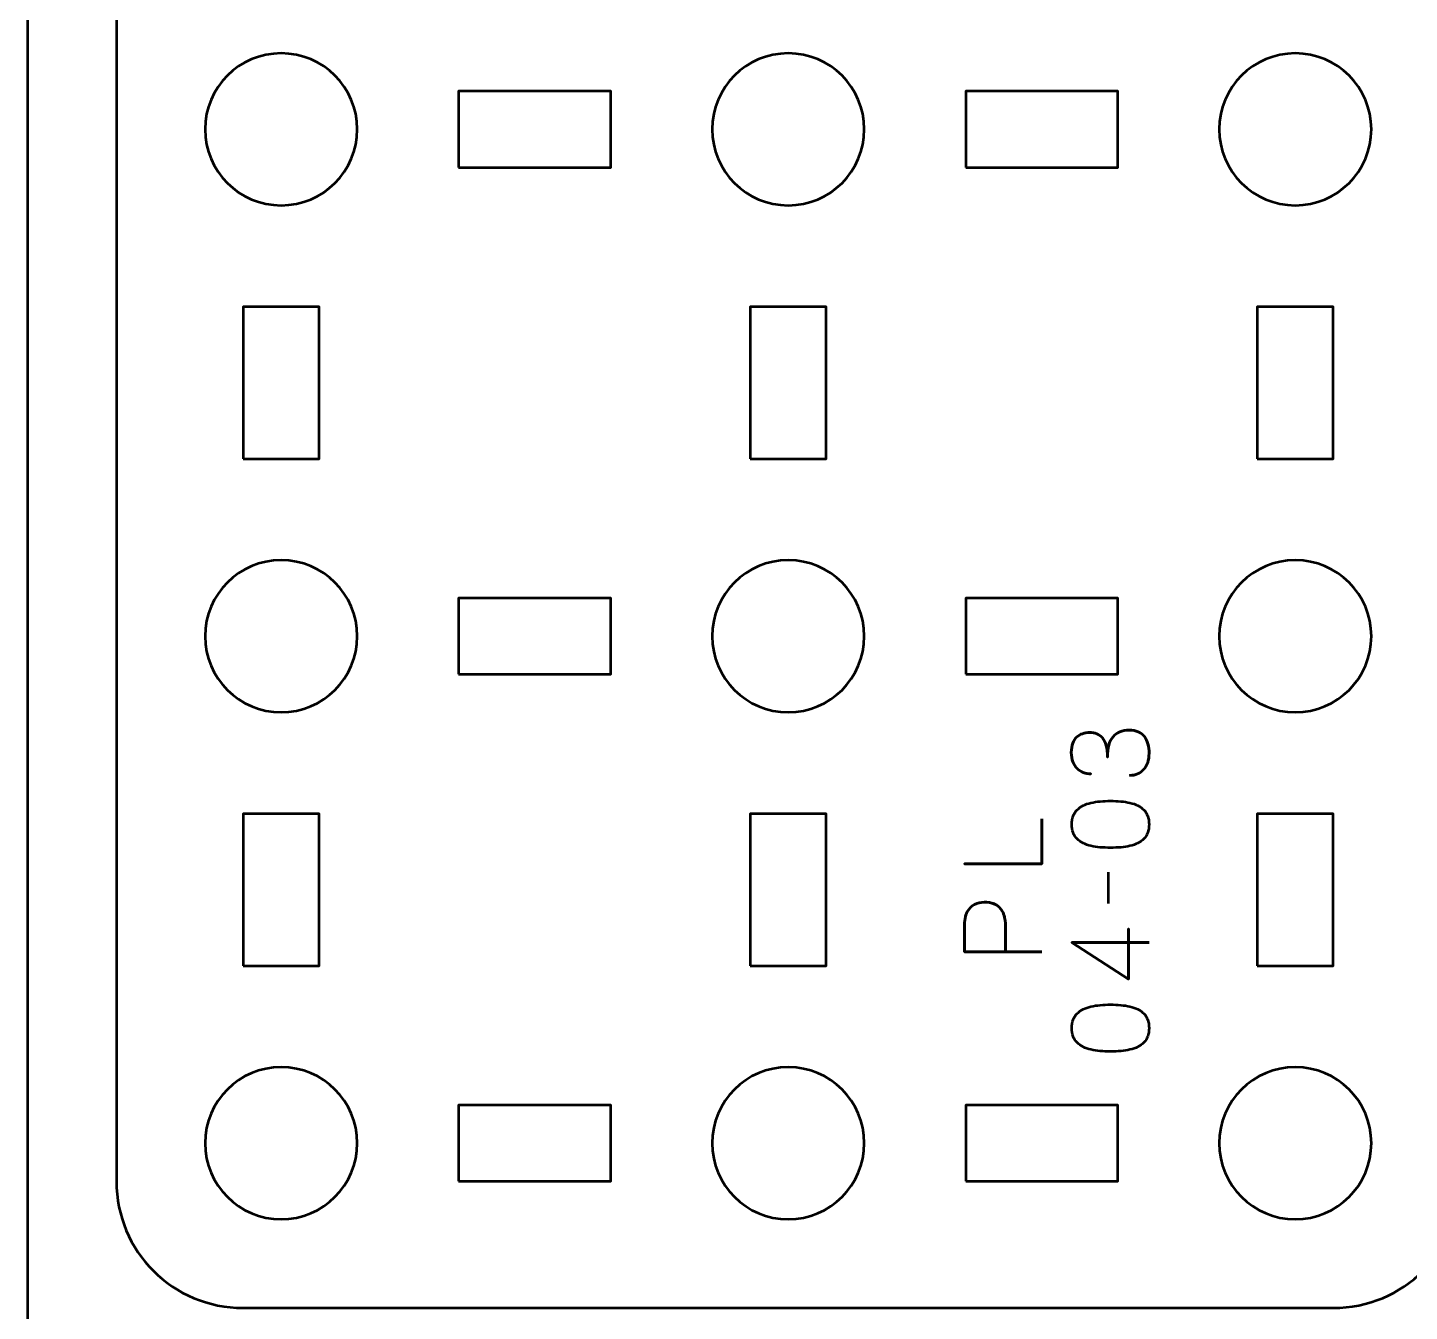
# Model space of a CAD drawing. Header units: centimetres. Extents: x -15.9 to -5, y -22.5 to -7.2.
# Drawn here: x -15.95 to -10.5, y -17.37 to -12.31 of the extents above; entities that cross this region are included whole.
import ezdxf

# ---------------------------------------------------------------- set-up
doc = ezdxf.new("R2010")
doc.units = ezdxf.units.CM
doc.header["$MEASUREMENT"] = 0
doc.layers.add('Layer 1', color=7, linetype='Continuous')

msp = doc.modelspace()

# ---------------------------------------------------------------- linework, layer by layer
at = {"layer": 'Layer 1', "color": 22, "lineweight": 53}
msp.add_open_spline([(-5.55006, -22.45003), (-5.55006, -22.45003), (-15.45004, -22.45003), (-15.45004, -22.45003), (-15.45004, -22.45003), (-15.72701, -22.45003), (-15.95, -22.22694), (-15.95, -21.94994), (-15.95, -21.94994), (-15.95, -21.94994), (-15.95, -7.75007), (-15.95, -7.75007), (-15.95, -7.75007), (-15.95, -7.47293), (-15.72701, -7.24997), (-15.45004, -7.24997), (-15.45004, -7.24997), (-15.45004, -7.24997), (-5.55006, -7.24997), (-5.55006, -7.24997), (-5.55006, -7.24997), (-5.27306, -7.24997), (-5.04997, -7.47293), (-5.04997, -7.75007), (-5.04997, -7.75007), (-5.04997, -7.75007), (-5.04997, -21.94994), (-5.04997, -21.94994), (-5.04997, -21.94994), (-5.04997, -22.22694), (-5.27306, -22.45003), (-5.55006, -22.45003)], degree=3, knots=[0, 0, 0, 0, 0.125, 0.125, 0.125, 0.125, 0.25, 0.25, 0.25, 0.25, 0.375, 0.375, 0.375, 0.375, 0.5, 0.5, 0.5, 0.5, 0.625, 0.625, 0.625, 0.625, 0.75, 0.75, 0.75, 0.75, 0.875, 0.875, 0.875, 0.875, 1, 1, 1, 1], dxfattribs=at)
at = {"layer": 'Layer 1', "color": 114, "lineweight": 53}
msp.add_open_spline([(-15.6, -16.85617), (-15.6, -16.85617), (-15.6, -10.5562), (-15.6, -10.5562), (-15.6, -10.5562), (-15.6, -10.27923), (-15.37691, -10.05624), (-15.09991, -10.05624), (-15.09991, -10.05624), (-15.09991, -10.05624), (-10.80005, -10.05624), (-10.80005, -10.05624), (-10.80005, -10.05624), (-10.52291, -10.05624), (-10.29995, -10.27923), (-10.29995, -10.5562), (-10.29995, -10.5562), (-10.29995, -10.5562), (-10.29995, -16.85617), (-10.29995, -16.85617), (-10.29995, -16.85617), (-10.29995, -17.13317), (-10.52291, -17.35626), (-10.80005, -17.35626), (-10.80005, -17.35626), (-10.80005, -17.35626), (-15.09991, -17.35626), (-15.09991, -17.35626), (-15.09991, -17.35626), (-15.37691, -17.35626), (-15.6, -17.13317), (-15.6, -16.85617)], degree=3, knots=[0, 0, 0, 0, 0.125, 0.125, 0.125, 0.125, 0.25, 0.25, 0.25, 0.25, 0.375, 0.375, 0.375, 0.375, 0.5, 0.5, 0.5, 0.5, 0.625, 0.625, 0.625, 0.625, 0.75, 0.75, 0.75, 0.75, 0.875, 0.875, 0.875, 0.875, 1, 1, 1, 1], dxfattribs=at)
at = {"layer": 'Layer 1', "lineweight": 53}
for points in [[(-14.94997, -12.40624), (-14.7842, -12.40624), (-14.64997, -12.54057), (-14.64997, -12.70624), (-14.64997, -12.70624), (-14.64997, -12.87187), (-14.7842, -13.00624), (-14.94997, -13.00624), (-14.94997, -13.00624), (-15.11564, -13.00624), (-15.24998, -12.87187), (-15.24998, -12.70624), (-15.24998, -12.70624), (-15.24998, -12.54057), (-15.11564, -12.40624), (-14.94997, -12.40624)], [(-12.9499, -12.40624), (-12.78427, -12.40624), (-12.6499, -12.54057), (-12.6499, -12.70624), (-12.6499, -12.70624), (-12.6499, -12.87187), (-12.78427, -13.00624), (-12.9499, -13.00624), (-12.9499, -13.00624), (-13.11567, -13.00624), (-13.2499, -12.87187), (-13.2499, -12.70624), (-13.2499, -12.70624), (-13.2499, -12.54057), (-13.11567, -12.40624), (-12.9499, -12.40624)], [(-10.94998, -12.40624), (-10.78431, -12.40624), (-10.64998, -12.54057), (-10.64998, -12.70624), (-10.64998, -12.70624), (-10.64998, -12.87187), (-10.78431, -13.00624), (-10.94998, -13.00624), (-10.94998, -13.00624), (-11.11561, -13.00624), (-11.24998, -12.87187), (-11.24998, -12.70624), (-11.24998, -12.70624), (-11.24998, -12.54057), (-11.11561, -12.40624), (-10.94998, -12.40624)], [(-14.24996, -12.85631), (-14.24996, -12.85631), (-14.24996, -12.55631), (-14.24996, -12.55631), (-14.24996, -12.55631), (-14.24996, -12.55631), (-13.64995, -12.55631), (-13.64995, -12.55631), (-13.64995, -12.55631), (-13.64995, -12.55631), (-13.64995, -12.85631), (-13.64995, -12.85631), (-13.64995, -12.85631), (-13.64995, -12.85631), (-14.24996, -12.85631), (-14.24996, -12.85631)], [(-12.24999, -12.85631), (-12.24999, -12.85631), (-12.24999, -12.55631), (-12.24999, -12.55631), (-12.24999, -12.55631), (-12.24999, -12.55631), (-11.65, -12.55631), (-11.65, -12.55631), (-11.65, -12.55631), (-11.65, -12.55631), (-11.65, -12.85631), (-11.65, -12.85631), (-11.65, -12.85631), (-11.65, -12.85631), (-12.24999, -12.85631), (-12.24999, -12.85631)], [(-15.09991, -14.00625), (-15.09991, -14.00625), (-15.09991, -13.40626), (-15.09991, -13.40626), (-15.09991, -13.40626), (-15.09991, -13.40626), (-14.7999, -13.40626), (-14.7999, -13.40626), (-14.7999, -13.40626), (-14.7999, -13.40626), (-14.7999, -14.00625), (-14.7999, -14.00625), (-14.7999, -14.00625), (-14.7999, -14.00625), (-15.09991, -14.00625), (-15.09991, -14.00625)], [(-13.09997, -14.00625), (-13.09997, -14.00625), (-13.09997, -13.40626), (-13.09997, -13.40626), (-13.09997, -13.40626), (-13.09997, -13.40626), (-12.79997, -13.40626), (-12.79997, -13.40626), (-12.79997, -13.40626), (-12.79997, -13.40626), (-12.79997, -14.00625), (-12.79997, -14.00625), (-12.79997, -14.00625), (-12.79997, -14.00625), (-13.09997, -14.00625), (-13.09997, -14.00625)], [(-11.10005, -14.00625), (-11.10005, -14.00625), (-11.10005, -13.40626), (-11.10005, -13.40626), (-11.10005, -13.40626), (-11.10005, -13.40626), (-10.80005, -13.40626), (-10.80005, -13.40626), (-10.80005, -13.40626), (-10.80005, -13.40626), (-10.80005, -14.00625), (-10.80005, -14.00625), (-10.80005, -14.00625), (-10.80005, -14.00625), (-11.10005, -14.00625), (-11.10005, -14.00625)], [(-14.94997, -14.40616), (-14.7842, -14.40616), (-14.64997, -14.54053), (-14.64997, -14.70616), (-14.64997, -14.70616), (-14.64997, -14.87193), (-14.7842, -15.00616), (-14.94997, -15.00616), (-14.94997, -15.00616), (-15.11564, -15.00616), (-15.24998, -14.87193), (-15.24998, -14.70616), (-15.24998, -14.70616), (-15.24998, -14.54053), (-15.11564, -14.40616), (-14.94997, -14.40616)], [(-12.9499, -14.40616), (-12.78427, -14.40616), (-12.6499, -14.54053), (-12.6499, -14.70616), (-12.6499, -14.70616), (-12.6499, -14.87193), (-12.78427, -15.00616), (-12.9499, -15.00616), (-12.9499, -15.00616), (-13.11567, -15.00616), (-13.2499, -14.87193), (-13.2499, -14.70616), (-13.2499, -14.70616), (-13.2499, -14.54053), (-13.11567, -14.40616), (-12.9499, -14.40616)], [(-10.94998, -14.40616), (-10.78431, -14.40616), (-10.64998, -14.54053), (-10.64998, -14.70616), (-10.64998, -14.70616), (-10.64998, -14.87193), (-10.78431, -15.00616), (-10.94998, -15.00616), (-10.94998, -15.00616), (-11.11561, -15.00616), (-11.24998, -14.87193), (-11.24998, -14.70616), (-11.24998, -14.70616), (-11.24998, -14.54053), (-11.11561, -14.40616), (-10.94998, -14.40616)], [(-14.24996, -14.85623), (-14.24996, -14.85623), (-14.24996, -14.55623), (-14.24996, -14.55623), (-14.24996, -14.55623), (-14.24996, -14.55623), (-13.64995, -14.55623), (-13.64995, -14.55623), (-13.64995, -14.55623), (-13.64995, -14.55623), (-13.64995, -14.85623), (-13.64995, -14.85623), (-13.64995, -14.85623), (-13.64995, -14.85623), (-14.24996, -14.85623), (-14.24996, -14.85623)], [(-12.24999, -14.85623), (-12.24999, -14.85623), (-12.24999, -14.55623), (-12.24999, -14.55623), (-12.24999, -14.55623), (-12.24999, -14.55623), (-11.65, -14.55623), (-11.65, -14.55623), (-11.65, -14.55623), (-11.65, -14.55623), (-11.65, -14.85623), (-11.65, -14.85623), (-11.65, -14.85623), (-11.65, -14.85623), (-12.24999, -14.85623), (-12.24999, -14.85623)], [(-15.09991, -16.00622), (-15.09991, -16.00622), (-15.09991, -15.40621), (-15.09991, -15.40621), (-15.09991, -15.40621), (-15.09991, -15.40621), (-14.7999, -15.40621), (-14.7999, -15.40621), (-14.7999, -15.40621), (-14.7999, -15.40621), (-14.7999, -16.00622), (-14.7999, -16.00622), (-14.7999, -16.00622), (-14.7999, -16.00622), (-15.09991, -16.00622), (-15.09991, -16.00622)], [(-13.09997, -16.00622), (-13.09997, -16.00622), (-13.09997, -15.40621), (-13.09997, -15.40621), (-13.09997, -15.40621), (-13.09997, -15.40621), (-12.79997, -15.40621), (-12.79997, -15.40621), (-12.79997, -15.40621), (-12.79997, -15.40621), (-12.79997, -16.00622), (-12.79997, -16.00622), (-12.79997, -16.00622), (-12.79997, -16.00622), (-13.09997, -16.00622), (-13.09997, -16.00622)], [(-11.10005, -16.00622), (-11.10005, -16.00622), (-11.10005, -15.40621), (-11.10005, -15.40621), (-11.10005, -15.40621), (-11.10005, -15.40621), (-10.80005, -15.40621), (-10.80005, -15.40621), (-10.80005, -15.40621), (-10.80005, -15.40621), (-10.80005, -16.00622), (-10.80005, -16.00622), (-10.80005, -16.00622), (-10.80005, -16.00622), (-11.10005, -16.00622), (-11.10005, -16.00622)], [(-14.94997, -16.40623), (-14.7842, -16.40623), (-14.64997, -16.54046), (-14.64997, -16.70624), (-14.64997, -16.70624), (-14.64997, -16.8719), (-14.7842, -17.00624), (-14.94997, -17.00624), (-14.94997, -17.00624), (-15.11564, -17.00624), (-15.24998, -16.8719), (-15.24998, -16.70624), (-15.24998, -16.70624), (-15.24998, -16.54046), (-15.11564, -16.40623), (-14.94997, -16.40623)], [(-12.9499, -16.40623), (-12.78427, -16.40623), (-12.6499, -16.54046), (-12.6499, -16.70624), (-12.6499, -16.70624), (-12.6499, -16.8719), (-12.78427, -17.00624), (-12.9499, -17.00624), (-12.9499, -17.00624), (-13.11567, -17.00624), (-13.2499, -16.8719), (-13.2499, -16.70624), (-13.2499, -16.70624), (-13.2499, -16.54046), (-13.11567, -16.40623), (-12.9499, -16.40623)], [(-10.94998, -16.40623), (-10.78431, -16.40623), (-10.64998, -16.54046), (-10.64998, -16.70624), (-10.64998, -16.70624), (-10.64998, -16.8719), (-10.78431, -17.00624), (-10.94998, -17.00624), (-10.94998, -17.00624), (-11.11561, -17.00624), (-11.24998, -16.8719), (-11.24998, -16.70624), (-11.24998, -16.70624), (-11.24998, -16.54046), (-11.11561, -16.40623), (-10.94998, -16.40623)], [(-14.24996, -16.85617), (-14.24996, -16.85617), (-14.24996, -16.55616), (-14.24996, -16.55616), (-14.24996, -16.55616), (-14.24996, -16.55616), (-13.64995, -16.55616), (-13.64995, -16.55616), (-13.64995, -16.55616), (-13.64995, -16.55616), (-13.64995, -16.85617), (-13.64995, -16.85617), (-13.64995, -16.85617), (-13.64995, -16.85617), (-14.24996, -16.85617), (-14.24996, -16.85617)], [(-12.24999, -16.85617), (-12.24999, -16.85617), (-12.24999, -16.55616), (-12.24999, -16.55616), (-12.24999, -16.55616), (-12.24999, -16.55616), (-11.65, -16.55616), (-11.65, -16.55616), (-11.65, -16.55616), (-11.65, -16.55616), (-11.65, -16.85617), (-11.65, -16.85617), (-11.65, -16.85617), (-11.65, -16.85617), (-12.24999, -16.85617), (-12.24999, -16.85617)]]:
    msp.add_open_spline(points, degree=3, knots=[0, 0, 0, 0, 0.25, 0.25, 0.25, 0.25, 0.5, 0.5, 0.5, 0.5, 0.75, 0.75, 0.75, 0.75, 1, 1, 1, 1], dxfattribs=at)
at = {"layer": 'Layer 1', "color": 40, "lineweight": 53}
for points, knots in [([(-11.60329, -15.2553), (-11.58029, -15.2553), (-11.5618, -15.2476), (-11.54804, -15.23215), (-11.54804, -15.23215), (-11.53397, -15.21698), (-11.52695, -15.19564), (-11.52666, -15.16809), (-11.52666, -15.16809), (-11.52652, -15.14078), (-11.53259, -15.11874), (-11.54487, -15.10208), (-11.54487, -15.10208), (-11.55725, -15.08568), (-11.57725, -15.07728), (-11.60495, -15.07672), (-11.60495, -15.07672), (-11.63292, -15.07672), (-11.65426, -15.08526), (-11.6689, -15.10247), (-11.6689, -15.10247), (-11.68351, -15.11986), (-11.69081, -15.14685), (-11.69095, -15.18336), (-11.69095, -15.18336), (-11.69106, -15.14742), (-11.69769, -15.12205), (-11.71064, -15.10745), (-11.71064, -15.10745), (-11.72359, -15.09298), (-11.74041, -15.08596), (-11.76123, -15.08635), (-11.76123, -15.08635), (-11.7819, -15.08621), (-11.79897, -15.09214), (-11.81263, -15.10399), (-11.81263, -15.10399), (-11.826, -15.11612), (-11.83302, -15.13637), (-11.83355, -15.16477), (-11.83355, -15.16477), (-11.83288, -15.19345), (-11.82515, -15.21466), (-11.8104, -15.22859), (-11.8104, -15.22859), (-11.79566, -15.24263), (-11.77788, -15.24951), (-11.75696, -15.24937), (-11.75696, -15.24937), (-11.77788, -15.24951), (-11.79566, -15.24263), (-11.8104, -15.22859), (-11.8104, -15.22859), (-11.82515, -15.21466), (-11.83288, -15.19345), (-11.83355, -15.16477), (-11.83355, -15.16477), (-11.83302, -15.13637), (-11.826, -15.11612), (-11.81263, -15.10399), (-11.81263, -15.10399), (-11.79897, -15.09214), (-11.7819, -15.08621), (-11.76123, -15.08635), (-11.76123, -15.08635), (-11.74041, -15.08596), (-11.72359, -15.09298), (-11.71064, -15.10745), (-11.71064, -15.10745), (-11.69769, -15.12205), (-11.69106, -15.14742), (-11.69095, -15.18336), (-11.69095, -15.18336), (-11.69081, -15.14685), (-11.68351, -15.11986), (-11.6689, -15.10247), (-11.6689, -15.10247), (-11.65426, -15.08526), (-11.63292, -15.07672), (-11.60495, -15.07672), (-11.60495, -15.07672), (-11.57725, -15.07728), (-11.55725, -15.08568), (-11.54487, -15.10208), (-11.54487, -15.10208), (-11.53259, -15.11874), (-11.52652, -15.14078), (-11.52666, -15.16809), (-11.52666, -15.16809), (-11.52695, -15.19564), (-11.53397, -15.21698), (-11.54804, -15.23215), (-11.54804, -15.23215), (-11.5618, -15.2476), (-11.58029, -15.2553), (-11.60329, -15.2553)], [0, 0, 0, 0, 0.0416667, 0.0416667, 0.0416667, 0.0416667, 0.0833333, 0.0833333, 0.0833333, 0.0833333, 0.125, 0.125, 0.125, 0.125, 0.1666667, 0.1666667, 0.1666667, 0.1666667, 0.2083333, 0.2083333, 0.2083333, 0.2083333, 0.25, 0.25, 0.25, 0.25, 0.2916667, 0.2916667, 0.2916667, 0.2916667, 0.3333333, 0.3333333, 0.3333333, 0.3333333, 0.375, 0.375, 0.375, 0.375, 0.4166667, 0.4166667, 0.4166667, 0.4166667, 0.4583333, 0.4583333, 0.4583333, 0.4583333, 0.5, 0.5, 0.5, 0.5, 0.5416667, 0.5416667, 0.5416667, 0.5416667, 0.5833333, 0.5833333, 0.5833333, 0.5833333, 0.625, 0.625, 0.625, 0.625, 0.6666667, 0.6666667, 0.6666667, 0.6666667, 0.7083333, 0.7083333, 0.7083333, 0.7083333, 0.75, 0.75, 0.75, 0.75, 0.7916667, 0.7916667, 0.7916667, 0.7916667, 0.8333333, 0.8333333, 0.8333333, 0.8333333, 0.875, 0.875, 0.875, 0.875, 0.9166667, 0.9166667, 0.9166667, 0.9166667, 0.9583333, 0.9583333, 0.9583333, 0.9583333, 1, 1, 1, 1]), ([(-11.52666, -15.44837), (-11.52695, -15.42385), (-11.53383, -15.40484), (-11.54734, -15.39133), (-11.54734, -15.39133), (-11.56085, -15.37796), (-11.57905, -15.36857), (-11.60205, -15.36335), (-11.60205, -15.36335), (-11.62491, -15.35824), (-11.65056, -15.35577), (-11.6791, -15.35605), (-11.6791, -15.35605), (-11.70718, -15.35577), (-11.73283, -15.35824), (-11.75583, -15.36335), (-11.75583, -15.36335), (-11.77858, -15.36857), (-11.79679, -15.37796), (-11.81054, -15.39133), (-11.81054, -15.39133), (-11.82406, -15.40484), (-11.83108, -15.42385), (-11.8315, -15.44837), (-11.8315, -15.44837), (-11.83108, -15.47303), (-11.82406, -15.49204), (-11.81054, -15.50541), (-11.81054, -15.50541), (-11.79679, -15.51893), (-11.77858, -15.52817), (-11.75583, -15.53325), (-11.75583, -15.53325), (-11.73283, -15.53851), (-11.70718, -15.54097), (-11.6791, -15.54055), (-11.6791, -15.54055), (-11.65056, -15.54097), (-11.62491, -15.53851), (-11.60205, -15.53325), (-11.60205, -15.53325), (-11.57905, -15.52817), (-11.56085, -15.51893), (-11.54734, -15.50541), (-11.54734, -15.50541), (-11.53383, -15.49204), (-11.52695, -15.47303), (-11.52666, -15.44837)], [0, 0, 0, 0, 0.0833333, 0.0833333, 0.0833333, 0.0833333, 0.1666667, 0.1666667, 0.1666667, 0.1666667, 0.25, 0.25, 0.25, 0.25, 0.3333333, 0.3333333, 0.3333333, 0.3333333, 0.4166667, 0.4166667, 0.4166667, 0.4166667, 0.5, 0.5, 0.5, 0.5, 0.5833333, 0.5833333, 0.5833333, 0.5833333, 0.6666667, 0.6666667, 0.6666667, 0.6666667, 0.75, 0.75, 0.75, 0.75, 0.8333333, 0.8333333, 0.8333333, 0.8333333, 0.9166667, 0.9166667, 0.9166667, 0.9166667, 1, 1, 1, 1]), ([(-11.52666, -15.44837), (-11.52695, -15.42385), (-11.53383, -15.40484), (-11.54734, -15.39133), (-11.54734, -15.39133), (-11.56085, -15.37796), (-11.57905, -15.36857), (-11.60205, -15.36335), (-11.60205, -15.36335), (-11.62491, -15.35824), (-11.65056, -15.35577), (-11.6791, -15.35605), (-11.6791, -15.35605), (-11.70718, -15.35577), (-11.73283, -15.35824), (-11.75583, -15.36335), (-11.75583, -15.36335), (-11.77858, -15.36857), (-11.79679, -15.37796), (-11.81054, -15.39133), (-11.81054, -15.39133), (-11.82406, -15.40484), (-11.83108, -15.42385), (-11.8315, -15.44837), (-11.8315, -15.44837), (-11.83108, -15.47303), (-11.82406, -15.49204), (-11.81054, -15.50541), (-11.81054, -15.50541), (-11.79679, -15.51893), (-11.77858, -15.52817), (-11.75583, -15.53325), (-11.75583, -15.53325), (-11.73283, -15.53851), (-11.70718, -15.54097), (-11.6791, -15.54055), (-11.6791, -15.54055), (-11.65056, -15.54097), (-11.62491, -15.53851), (-11.60205, -15.53325), (-11.60205, -15.53325), (-11.57905, -15.52817), (-11.56085, -15.51893), (-11.54734, -15.50541), (-11.54734, -15.50541), (-11.53383, -15.49204), (-11.52695, -15.47303), (-11.52666, -15.44837)], [0, 0, 0, 0, 0.0833333, 0.0833333, 0.0833333, 0.0833333, 0.1666667, 0.1666667, 0.1666667, 0.1666667, 0.25, 0.25, 0.25, 0.25, 0.3333333, 0.3333333, 0.3333333, 0.3333333, 0.4166667, 0.4166667, 0.4166667, 0.4166667, 0.5, 0.5, 0.5, 0.5, 0.5833333, 0.5833333, 0.5833333, 0.5833333, 0.6666667, 0.6666667, 0.6666667, 0.6666667, 0.75, 0.75, 0.75, 0.75, 0.8333333, 0.8333333, 0.8333333, 0.8333333, 0.9166667, 0.9166667, 0.9166667, 0.9166667, 1, 1, 1, 1]), ([(-11.95, -15.42618), (-11.95, -15.42618), (-11.95, -15.60437), (-11.95, -15.60437), (-11.95, -15.60437), (-11.95, -15.60437), (-12.25525, -15.60437), (-12.25525, -15.60437), (-12.25525, -15.60437), (-12.25525, -15.60437), (-11.95, -15.60437), (-11.95, -15.60437), (-11.95, -15.60437), (-11.95, -15.60437), (-11.95, -15.42618), (-11.95, -15.42618)], [0, 0, 0, 0, 0.25, 0.25, 0.25, 0.25, 0.5, 0.5, 0.5, 0.5, 0.75, 0.75, 0.75, 0.75, 1, 1, 1, 1]), ([(-11.95, -15.9508), (-11.95, -15.9508), (-12.25525, -15.9508), (-12.25525, -15.9508), (-12.25525, -15.9508), (-12.25525, -15.9508), (-12.25525, -15.8535), (-12.25525, -15.8535), (-12.25525, -15.8535), (-12.25496, -15.82789), (-12.25122, -15.80789), (-12.24406, -15.7937), (-12.24406, -15.7937), (-12.23676, -15.77981), (-12.22727, -15.77), (-12.21542, -15.76435), (-12.21542, -15.76435), (-12.20356, -15.75885), (-12.19072, -15.75582), (-12.17697, -15.75525), (-12.17697, -15.75525), (-12.16289, -15.75458), (-12.14955, -15.75691), (-12.13685, -15.76241), (-12.13685, -15.76241), (-12.12419, -15.76795), (-12.11371, -15.77744), (-12.10556, -15.79067), (-12.10556, -15.79067), (-12.09745, -15.80418), (-12.09332, -15.82239), (-12.09304, -15.84553), (-12.09304, -15.84553), (-12.09304, -15.84553), (-12.09304, -15.9508), (-12.09304, -15.9508), (-12.09304, -15.9508), (-12.09304, -15.9508), (-12.09304, -15.84553), (-12.09304, -15.84553), (-12.09304, -15.84553), (-12.09332, -15.82277), (-12.09745, -15.80475), (-12.10556, -15.79124), (-12.10556, -15.79124), (-12.11371, -15.77786), (-12.12419, -15.76834), (-12.13685, -15.7627), (-12.13685, -15.7627), (-12.14955, -15.75719), (-12.16289, -15.75472), (-12.17697, -15.75525), (-12.17697, -15.75525), (-12.19072, -15.75582), (-12.20356, -15.75885), (-12.21542, -15.76449), (-12.21542, -15.76449), (-12.22727, -15.77028), (-12.23676, -15.78019), (-12.24406, -15.79413), (-12.24406, -15.79413), (-12.25122, -15.80831), (-12.25496, -15.82817), (-12.25525, -15.8535), (-12.25525, -15.8535), (-12.25525, -15.8535), (-12.25525, -15.9508), (-12.25525, -15.9508), (-12.25525, -15.9508), (-12.25525, -15.9508), (-11.95, -15.9508), (-11.95, -15.9508)], [0, 0, 0, 0, 0.0555556, 0.0555556, 0.0555556, 0.0555556, 0.1111111, 0.1111111, 0.1111111, 0.1111111, 0.1666667, 0.1666667, 0.1666667, 0.1666667, 0.2222222, 0.2222222, 0.2222222, 0.2222222, 0.2777778, 0.2777778, 0.2777778, 0.2777778, 0.3333333, 0.3333333, 0.3333333, 0.3333333, 0.3888889, 0.3888889, 0.3888889, 0.3888889, 0.4444444, 0.4444444, 0.4444444, 0.4444444, 0.5, 0.5, 0.5, 0.5, 0.5555556, 0.5555556, 0.5555556, 0.5555556, 0.6111111, 0.6111111, 0.6111111, 0.6111111, 0.6666667, 0.6666667, 0.6666667, 0.6666667, 0.7222222, 0.7222222, 0.7222222, 0.7222222, 0.7777778, 0.7777778, 0.7777778, 0.7777778, 0.8333333, 0.8333333, 0.8333333, 0.8333333, 0.8888889, 0.8888889, 0.8888889, 0.8888889, 0.9444444, 0.9444444, 0.9444444, 0.9444444, 1, 1, 1, 1]), ([(-11.52666, -15.91513), (-11.52666, -15.91513), (-11.83192, -15.91513), (-11.83192, -15.91513), (-11.83192, -15.91513), (-11.83192, -15.91513), (-11.60798, -16.05899), (-11.60798, -16.05899), (-11.60798, -16.05899), (-11.60798, -16.05899), (-11.60798, -15.86094), (-11.60798, -15.86094), (-11.60798, -15.86094), (-11.60798, -15.86094), (-11.60798, -16.05899), (-11.60798, -16.05899), (-11.60798, -16.05899), (-11.60798, -16.05899), (-11.83192, -15.91513), (-11.83192, -15.91513), (-11.83192, -15.91513), (-11.83192, -15.91513), (-11.52666, -15.91513), (-11.52666, -15.91513)], [0, 0, 0, 0, 0.1666667, 0.1666667, 0.1666667, 0.1666667, 0.3333333, 0.3333333, 0.3333333, 0.3333333, 0.5, 0.5, 0.5, 0.5, 0.6666667, 0.6666667, 0.6666667, 0.6666667, 0.8333333, 0.8333333, 0.8333333, 0.8333333, 1, 1, 1, 1]), ([(-11.52666, -16.25203), (-11.52695, -16.22752), (-11.53383, -16.2085), (-11.54734, -16.19499), (-11.54734, -16.19499), (-11.56085, -16.18162), (-11.57905, -16.17227), (-11.60205, -16.16701), (-11.60205, -16.16701), (-11.62491, -16.16193), (-11.65056, -16.15943), (-11.6791, -16.15971), (-11.6791, -16.15971), (-11.70718, -16.15943), (-11.73283, -16.16193), (-11.75583, -16.16701), (-11.75583, -16.16701), (-11.77858, -16.17227), (-11.79679, -16.18162), (-11.81054, -16.19499), (-11.81054, -16.19499), (-11.82406, -16.2085), (-11.83108, -16.22752), (-11.8315, -16.25203), (-11.8315, -16.25203), (-11.83108, -16.27673), (-11.82406, -16.29574), (-11.81054, -16.30911), (-11.81054, -16.30911), (-11.79679, -16.32259), (-11.77858, -16.33183), (-11.75583, -16.33695), (-11.75583, -16.33695), (-11.73283, -16.34217), (-11.70718, -16.34464), (-11.6791, -16.34425), (-11.6791, -16.34425), (-11.65056, -16.34464), (-11.62491, -16.34217), (-11.60205, -16.33695), (-11.60205, -16.33695), (-11.57905, -16.33183), (-11.56085, -16.32259), (-11.54734, -16.30911), (-11.54734, -16.30911), (-11.53383, -16.29574), (-11.52695, -16.27673), (-11.52666, -16.25203)], [0, 0, 0, 0, 0.0833333, 0.0833333, 0.0833333, 0.0833333, 0.1666667, 0.1666667, 0.1666667, 0.1666667, 0.25, 0.25, 0.25, 0.25, 0.3333333, 0.3333333, 0.3333333, 0.3333333, 0.4166667, 0.4166667, 0.4166667, 0.4166667, 0.5, 0.5, 0.5, 0.5, 0.5833333, 0.5833333, 0.5833333, 0.5833333, 0.6666667, 0.6666667, 0.6666667, 0.6666667, 0.75, 0.75, 0.75, 0.75, 0.8333333, 0.8333333, 0.8333333, 0.8333333, 0.9166667, 0.9166667, 0.9166667, 0.9166667, 1, 1, 1, 1]), ([(-11.52666, -16.25203), (-11.52695, -16.22752), (-11.53383, -16.2085), (-11.54734, -16.19499), (-11.54734, -16.19499), (-11.56085, -16.18162), (-11.57905, -16.17227), (-11.60205, -16.16701), (-11.60205, -16.16701), (-11.62491, -16.16193), (-11.65056, -16.15943), (-11.6791, -16.15971), (-11.6791, -16.15971), (-11.70718, -16.15943), (-11.73283, -16.16193), (-11.75583, -16.16701), (-11.75583, -16.16701), (-11.77858, -16.17227), (-11.79679, -16.18162), (-11.81054, -16.19499), (-11.81054, -16.19499), (-11.82406, -16.2085), (-11.83108, -16.22752), (-11.8315, -16.25203), (-11.8315, -16.25203), (-11.83108, -16.27673), (-11.82406, -16.29574), (-11.81054, -16.30911), (-11.81054, -16.30911), (-11.79679, -16.32259), (-11.77858, -16.33183), (-11.75583, -16.33695), (-11.75583, -16.33695), (-11.73283, -16.34217), (-11.70718, -16.34464), (-11.6791, -16.34425), (-11.6791, -16.34425), (-11.65056, -16.34464), (-11.62491, -16.34217), (-11.60205, -16.33695), (-11.60205, -16.33695), (-11.57905, -16.33183), (-11.56085, -16.32259), (-11.54734, -16.30911), (-11.54734, -16.30911), (-11.53383, -16.29574), (-11.52695, -16.27673), (-11.52666, -16.25203)], [0, 0, 0, 0, 0.0833333, 0.0833333, 0.0833333, 0.0833333, 0.1666667, 0.1666667, 0.1666667, 0.1666667, 0.25, 0.25, 0.25, 0.25, 0.3333333, 0.3333333, 0.3333333, 0.3333333, 0.4166667, 0.4166667, 0.4166667, 0.4166667, 0.5, 0.5, 0.5, 0.5, 0.5833333, 0.5833333, 0.5833333, 0.5833333, 0.6666667, 0.6666667, 0.6666667, 0.6666667, 0.75, 0.75, 0.75, 0.75, 0.8333333, 0.8333333, 0.8333333, 0.8333333, 0.9166667, 0.9166667, 0.9166667, 0.9166667, 1, 1, 1, 1])]:
    msp.add_open_spline(points, degree=3, knots=knots, dxfattribs=at)
msp.add_open_spline([(-11.68626, -15.76051), (-11.68626, -15.76051), (-11.68626, -15.63732), (-11.68626, -15.63732)], degree=3, dxfattribs=at)

doc.saveas('drawing.dxf')
